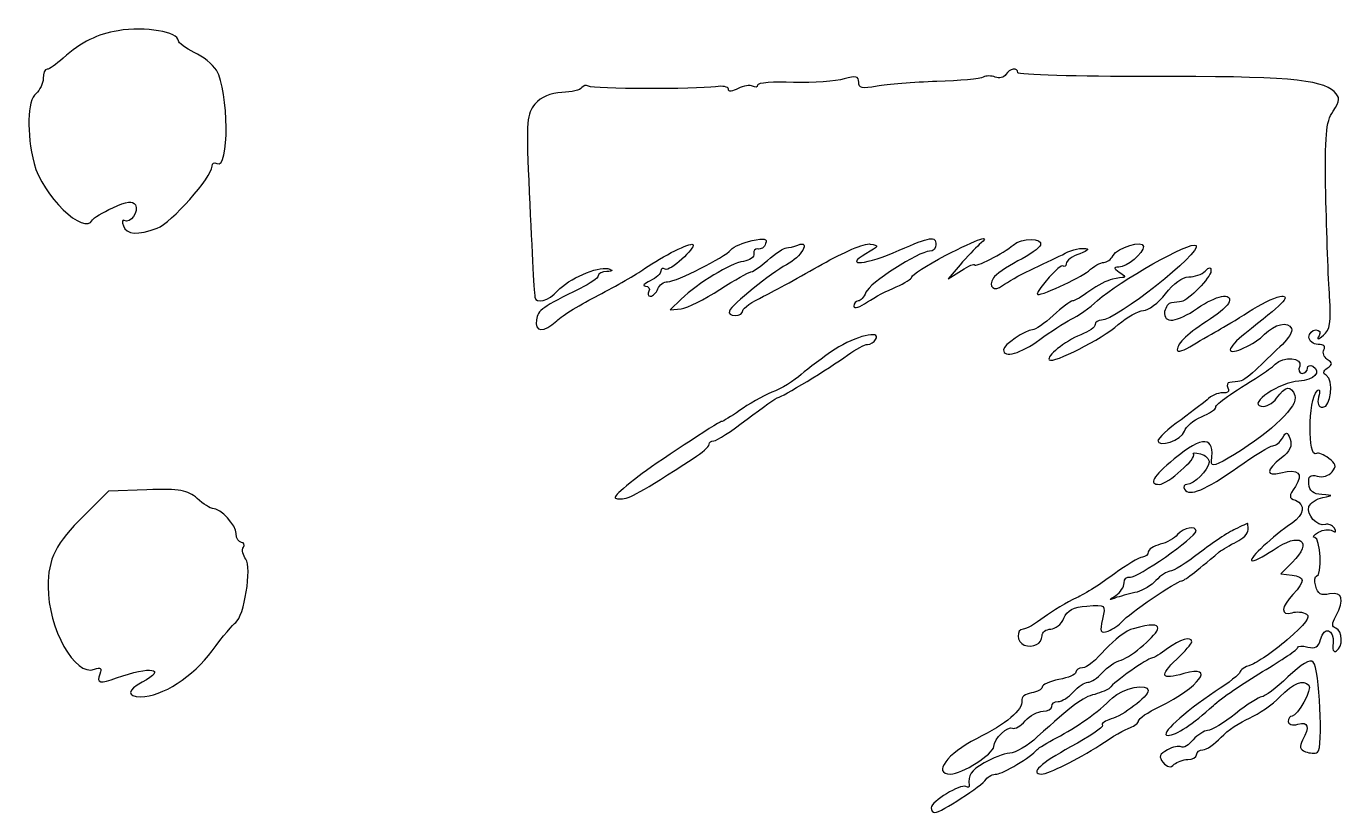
# Model space of a CAD drawing. Extents: x 0 to 69.4, y 0 to 30.3.
# Drawn here: x 61.329 to 66.071, y 16.786 to 19.614 of the extents above; entities that cross this region are included whole.
import ezdxf

# ---------------------------------------------------------------- set-up
doc = ezdxf.new("R2010")
doc.units = 0
doc.header["$MEASUREMENT"] = 0
doc.layers.get('0').update_dxf_attribs({"linetype": 'CONTINUOUS'})

msp = doc.modelspace()

# ---------------------------------------------------------------- linework, layer by layer
at = {"color": 0, "linetype": 'CONTINUOUS'}
for p, q in [((61.6583, 19.5985), (61.6583, 19.5985)), ((64.8525, 19.4404), (64.8525, 19.4404)), ((64.6875, 18.7565), (64.6442, 18.7061)), ((64.6442, 18.7061), (64.6928, 18.7357)), ((63.6842, 18.6333), (63.6443, 18.5951)), ((63.6443, 18.5951), (63.6842, 18.5986)), ((64.2379, 18.4528), (64.2379, 18.4528)), ((61.6236, 17.9424), (61.5351, 17.8539)), ((61.7625, 17.9476), (61.6236, 17.9424)), ((65.6771, 17.8053), (65.6771, 17.8053)), ((65.8818, 17.6856), (65.8419, 17.6456)), ((65.8419, 17.6456), (65.8818, 17.6404)), ((65.3107, 17.4476), (65.3107, 17.4476)), ((65.434, 17.3765), (65.434, 17.3765)), ((65.8663, 17.274), (65.8663, 17.274))]:
    msp.add_line(p, q, dxfattribs=at)
for points in [[(61.6583, 19.5985), (61.5837, 19.5862), (61.5282, 19.5585), (61.4604, 19.4994)], [(61.8754, 19.5619), (61.8754, 19.595), (61.7574, 19.614), (61.6583, 19.5985)], [(61.9326, 19.5203), (61.9014, 19.536), (61.8754, 19.555), (61.8754, 19.5619)], [(61.4604, 19.4994), (61.4361, 19.4769), (61.4101, 19.4596), (61.4032, 19.4596)], [(62.0125, 19.4561), (61.9986, 19.4769), (61.9639, 19.5064), (61.9326, 19.5203)], [(61.4032, 19.4596), (61.3946, 19.4596), (61.3893, 19.4457), (61.3893, 19.4265)], [(62.0142, 19.1211), (62.0593, 19.0933), (62.0576, 19.3832), (62.0125, 19.4561)], [(64.8958, 19.4474), (64.8958, 19.4665), (64.8646, 19.4631), (64.8525, 19.4404)], [(65.3697, 19.4335), (65.1094, 19.4335), (64.8958, 19.4387), (64.8958, 19.4474)], [(61.3893, 19.4265), (61.3893, 19.4092), (61.3772, 19.3849), (61.3633, 19.3728)], [(63.3508, 19.3987), (63.3422, 19.404), (63.3318, 19.4006), (63.3265, 19.3936)], [(63.8074, 19.3971), (63.7346, 19.3867), (63.3682, 19.3883), (63.3508, 19.3987)], [(63.8543, 19.3883), (63.8543, 19.3971), (63.8335, 19.4006), (63.8074, 19.3971)], [(63.9411, 19.3987), (63.9324, 19.404), (63.9081, 19.4006), (63.889, 19.3901)], [(63.9585, 19.4022), (63.9585, 19.3953), (63.9515, 19.3936), (63.9411, 19.3987)], [(64.0886, 19.4126), (64.0175, 19.4161), (63.9585, 19.411), (63.9585, 19.4022)], [(64.2708, 19.4249), (64.2414, 19.4161), (64.1599, 19.411), (64.0886, 19.4126)], [(64.3229, 19.4126), (64.3229, 19.4353), (64.3125, 19.4369), (64.2708, 19.4249)], [(64.3889, 19.3987), (64.3351, 19.3883), (64.3229, 19.3918), (64.3229, 19.4126)], [(64.6042, 19.4161), (64.5208, 19.4126), (64.4236, 19.4057), (64.3889, 19.3987)], [(64.7708, 19.4318), (64.7622, 19.4249), (64.6858, 19.4179), (64.6042, 19.4161)], [(64.8143, 19.4318), (64.8004, 19.4369), (64.7813, 19.4369), (64.7708, 19.4318)], [(64.8525, 19.4404), (64.8456, 19.43), (64.8282, 19.4265), (64.8143, 19.4318)], [(66.0329, 19.3797), (65.9878, 19.4231), (65.854, 19.4353), (65.3697, 19.4335)], [(61.3633, 19.3728), (61.3321, 19.3467), (61.3286, 19.2304), (61.3564, 19.1211)], [(63.2554, 19.3762), (63.2138, 19.3744), (63.1808, 19.3606), (63.1582, 19.3346)], [(63.3265, 19.3936), (63.3214, 19.3849), (63.2901, 19.3779), (63.2554, 19.3762)], [(63.889, 19.3901), (63.8682, 19.3797), (63.8543, 19.3779), (63.8543, 19.3883)], [(66.0294, 19.3085), (66.0554, 19.3485), (66.0554, 19.3571), (66.0329, 19.3797)], [(63.1582, 19.3346), (63.1288, 19.2981), (63.1269, 19.2756), (63.1357, 19.0603)], [(66.0033, 19.01), (65.9999, 19.2251), (66.0033, 19.2686), (66.0294, 19.3085)], [(61.3564, 19.1211), (61.3842, 19.0082), (61.5386, 18.8572), (61.5664, 18.9179)], [(61.9968, 19.1107), (61.9968, 19.1228), (62.0038, 19.1262), (62.0142, 19.1211)], [(61.799, 18.8885), (61.8493, 18.9058), (61.9968, 19.0725), (61.9968, 19.1107)], [(63.1357, 19.0603), (63.1461, 18.8242), (63.1547, 18.6628), (63.1582, 18.6403)], [(61.6393, 18.9614), (61.6914, 18.9857), (61.7104, 18.9874), (61.7208, 18.9718)], [(61.7208, 18.9718), (61.7347, 18.9492), (61.7018, 18.9024), (61.681, 18.9162)], [(66.0172, 18.6419), (66.0121, 18.7044), (66.0068, 18.8711), (66.0033, 19.01)], [(61.5664, 18.9179), (61.5699, 18.9249), (61.6028, 18.944), (61.6393, 18.9614)], [(61.681, 18.9162), (61.674, 18.9197), (61.6722, 18.911), (61.6775, 18.8971)], [(61.6775, 18.8971), (61.6896, 18.8642), (61.7296, 18.8624), (61.799, 18.8885)], [(63.5522, 18.7426), (63.62, 18.7894), (63.7172, 18.8381), (63.7258, 18.8294)], [(63.7258, 18.8294), (63.7381, 18.8172), (63.6425, 18.7304), (63.6269, 18.7408)], [(63.8629, 18.8103), (63.8733, 18.8225), (63.9064, 18.8364), (63.9393, 18.8433)], [(63.9393, 18.8433), (63.9844, 18.8537), (63.9949, 18.8503), (63.9879, 18.8329)], [(63.9879, 18.8329), (63.9844, 18.819), (63.9706, 18.8103), (63.9601, 18.8137)], [(64.1043, 18.8276), (64.1529, 18.8468), (64.1164, 18.7843), (64.0626, 18.7565)], [(64.1911, 18.7582), (64.2674, 18.8017), (64.3438, 18.8346), (64.3646, 18.8311)], [(64.3646, 18.8311), (64.3976, 18.826), (64.3958, 18.8225), (64.349, 18.7964)], [(64.4688, 18.8086), (64.5817, 18.8589), (64.6007, 18.8607), (64.6007, 18.8294)], [(64.6007, 18.8294), (64.6007, 18.8156), (64.5903, 18.8051), (64.5782, 18.8051)], [(64.6337, 18.7894), (64.7553, 18.8519), (64.8056, 18.8693), (64.7569, 18.8294)], [(64.7569, 18.8294), (64.7431, 18.8172), (64.7118, 18.7843), (64.6875, 18.7565)], [(64.8785, 18.8276), (64.9097, 18.8537), (64.9861, 18.8537), (64.9775, 18.8276)], [(65.1824, 18.6281), (65.2586, 18.6975), (65.519, 18.8433), (65.5364, 18.826)], [(65.2378, 18.7894), (65.2535, 18.819), (65.3472, 18.8468), (65.3472, 18.8225)], [(63.6356, 18.6958), (63.6686, 18.6958), (63.8404, 18.7825), (63.8629, 18.8103)], [(63.9462, 18.7964), (63.9481, 18.7843), (63.9307, 18.7721), (63.9081, 18.7686)], [(63.9601, 18.8137), (63.9497, 18.8156), (63.9428, 18.8068), (63.9462, 18.7964)], [(63.9949, 18.7721), (64.0244, 18.7982), (64.0539, 18.8172), (64.0626, 18.8172)], [(64.0626, 18.8172), (64.0712, 18.8172), (64.0904, 18.8225), (64.1043, 18.8276)], [(64.349, 18.7964), (64.2639, 18.7478), (64.3525, 18.7565), (64.4688, 18.8086)], [(64.5782, 18.8051), (64.5382, 18.8051), (64.3594, 18.6889), (64.349, 18.6576)], [(64.5139, 18.7131), (64.5139, 18.72), (64.5678, 18.7547), (64.6337, 18.7894)], [(64.7396, 18.7565), (64.7396, 18.7443), (64.8456, 18.7982), (64.8785, 18.8276)], [(64.9775, 18.8276), (64.974, 18.8172), (64.9375, 18.7912), (64.8958, 18.7704)], [(64.9393, 18.7374), (64.9775, 18.7547), (65.0296, 18.7808), (65.0556, 18.7929)], [(65.0556, 18.7929), (65.0799, 18.8068), (65.1146, 18.8172), (65.1337, 18.8156)], [(65.1181, 18.7964), (65.0903, 18.7878), (65.0694, 18.7704), (65.0694, 18.76)], [(65.1337, 18.8156), (65.1546, 18.8156), (65.1511, 18.8086), (65.1181, 18.7964)], [(65.5364, 18.826), (65.559, 18.8017), (65.2482, 18.5569), (65.1962, 18.5569)], [(65.2049, 18.7651), (65.2153, 18.7651), (65.2308, 18.7756), (65.2378, 18.7894)], [(65.3472, 18.8225), (65.3472, 18.7982), (65.2882, 18.7478), (65.2586, 18.7478)], [(63.2399, 18.6628), (63.2797, 18.7061), (63.3821, 18.7512), (63.4203, 18.7426)], [(63.3874, 18.6472), (63.4499, 18.6801), (63.5244, 18.7218), (63.5522, 18.7426)], [(63.4203, 18.7426), (63.4411, 18.7357), (63.4394, 18.7339), (63.4168, 18.7322)], [(63.6112, 18.7339), (63.6112, 18.7253), (63.5939, 18.7096), (63.5731, 18.6992)], [(63.6269, 18.7408), (63.6182, 18.7461), (63.6112, 18.7426), (63.6112, 18.7339)], [(63.9081, 18.7686), (63.8612, 18.7617), (63.745, 18.6906), (63.6842, 18.6333)], [(64.0626, 18.7565), (64.0087, 18.7287), (63.8664, 18.6125), (63.8578, 18.5899)], [(63.9324, 18.7304), (63.9376, 18.7287), (63.9671, 18.7478), (63.9949, 18.7721)], [(63.981, 18.6437), (64.021, 18.6628), (64.1147, 18.7149), (64.1911, 18.7582)], [(64.6928, 18.7357), (64.7188, 18.7531), (64.7396, 18.7617), (64.7396, 18.7565)], [(64.8958, 18.7704), (64.8542, 18.7478), (64.8143, 18.72), (64.8074, 18.7096)], [(64.8403, 18.6819), (64.8576, 18.694), (64.9011, 18.72), (64.9393, 18.7374)], [(65.0574, 18.7531), (65.0486, 18.7617), (64.9653, 18.6681), (64.9653, 18.6507)], [(64.9653, 18.6507), (64.9653, 18.6385), (65.1199, 18.7079), (65.1493, 18.7339)], [(65.0694, 18.76), (65.0694, 18.7512), (65.0643, 18.7478), (65.0574, 18.7531)], [(65.1493, 18.7339), (65.1685, 18.7512), (65.1928, 18.7651), (65.2049, 18.7651)], [(65.2586, 18.7478), (65.2378, 18.7478), (65.2396, 18.7443), (65.2604, 18.7304)], [(65.5903, 18.7339), (65.5903, 18.7114), (65.5086, 18.6281), (65.4843, 18.6246)], [(65.5104, 18.7131), (65.5313, 18.7131), (65.5572, 18.7218), (65.5694, 18.7339)], [(65.5694, 18.7339), (65.585, 18.7496), (65.5903, 18.7496), (65.5903, 18.7339)], [(63.3856, 18.7165), (63.3856, 18.7096), (63.3561, 18.6889), (63.3214, 18.6715)], [(63.4168, 18.7322), (63.3994, 18.7322), (63.3856, 18.7253), (63.3856, 18.7165)], [(63.5731, 18.6992), (63.5506, 18.6889), (63.5436, 18.6801), (63.5557, 18.6801)], [(63.6008, 18.6697), (63.6061, 18.6836), (63.6217, 18.6958), (63.6356, 18.6958)], [(63.8231, 18.6681), (63.8786, 18.7026), (63.9272, 18.7304), (63.9324, 18.7304)], [(64.4583, 18.6767), (64.4879, 18.6906), (64.5139, 18.7061), (64.5139, 18.7131)], [(64.8074, 18.7096), (64.7865, 18.6767), (64.8108, 18.6576), (64.8403, 18.6819)], [(65.2361, 18.7044), (65.2169, 18.701), (65.1806, 18.6819), (65.1546, 18.6628)], [(65.2778, 18.7114), (65.2725, 18.7114), (65.2535, 18.7079), (65.2361, 18.7044)], [(65.2604, 18.7304), (65.2743, 18.7218), (65.2829, 18.7131), (65.2778, 18.7114)], [(65.4271, 18.6524), (65.4549, 18.6889), (65.4878, 18.7131), (65.5104, 18.7131)], [(63.1582, 18.6403), (63.1617, 18.6142), (63.2068, 18.6264), (63.2399, 18.6628)], [(63.3214, 18.6715), (63.186, 18.6056), (63.1686, 18.5933), (63.1635, 18.5586)], [(63.2364, 18.5551), (63.2572, 18.5743), (63.3249, 18.616), (63.3874, 18.6472)], [(63.5557, 18.6801), (63.5679, 18.6785), (63.5731, 18.6715), (63.5679, 18.6611)], [(63.5679, 18.6611), (63.5626, 18.6524), (63.5644, 18.6437), (63.5731, 18.6437)], [(63.5731, 18.6437), (63.5835, 18.6437), (63.5939, 18.6558), (63.6008, 18.6697)], [(63.6842, 18.5986), (63.7068, 18.6021), (63.7693, 18.6315), (63.8231, 18.6681)], [(63.9064, 18.5917), (63.9064, 18.6003), (63.9393, 18.6229), (63.981, 18.6437)], [(64.349, 18.6576), (64.3421, 18.6403), (64.3299, 18.6264), (64.3212, 18.6264)], [(64.3542, 18.6229), (64.3803, 18.6403), (64.4271, 18.6646), (64.4583, 18.6767)], [(65.1546, 18.6628), (65.1268, 18.6419), (65.099, 18.6264), (65.0921, 18.6264)], [(65.3472, 18.5917), (65.3646, 18.5917), (65.401, 18.6194), (65.4271, 18.6524)], [(65.5417, 18.6003), (65.6093, 18.6472), (65.6667, 18.6576), (65.6563, 18.6229)], [(65.8454, 18.6437), (65.8767, 18.6437), (65.8489, 18.616), (65.7117, 18.5083)], [(65.7413, 18.5968), (65.7829, 18.6229), (65.8297, 18.6437), (65.8454, 18.6437)], [(65.9947, 18.5031), (66.019, 18.5222), (66.0225, 18.5482), (66.0172, 18.6419)], [(63.8786, 18.5743), (63.8942, 18.5743), (63.9064, 18.5812), (63.9064, 18.5917)], [(64.3212, 18.6264), (64.3125, 18.6264), (64.3056, 18.6176), (64.3056, 18.6072)], [(64.3056, 18.6072), (64.3056, 18.5968), (64.3264, 18.6037), (64.3542, 18.6229)], [(65.0921, 18.6264), (65.0851, 18.6264), (65.0539, 18.6021), (65.0226, 18.5743)], [(65.0868, 18.5604), (65.1111, 18.5708), (65.1546, 18.6021), (65.1824, 18.6281)], [(65.2569, 18.5412), (65.2882, 18.569), (65.3281, 18.5917), (65.3472, 18.5917)], [(65.4236, 18.5882), (65.4183, 18.5431), (65.4669, 18.5482), (65.5417, 18.6003)], [(65.4479, 18.6194), (65.4375, 18.6194), (65.4271, 18.6037), (65.4236, 18.5882)], [(65.4843, 18.6246), (65.4757, 18.6229), (65.46, 18.6211), (65.4479, 18.6194)], [(65.6563, 18.6229), (65.651, 18.6107), (65.6215, 18.5829), (65.5885, 18.5621)], [(65.625, 18.5257), (65.6493, 18.5396), (65.7013, 18.5708), (65.7413, 18.5968)], [(63.1635, 18.5586), (63.1565, 18.5135), (63.1894, 18.5118), (63.2364, 18.5551)], [(63.8578, 18.5899), (63.8543, 18.5812), (63.8629, 18.5743), (63.8786, 18.5743)], [(65.0226, 18.5743), (64.9914, 18.5447), (64.9583, 18.5222), (64.9479, 18.5222)], [(64.974, 18.4875), (65.0122, 18.5153), (65.0625, 18.5482), (65.0868, 18.5604)], [(65.1962, 18.5569), (65.184, 18.5569), (65.1736, 18.55), (65.1736, 18.5412)], [(65.5885, 18.5621), (65.5086, 18.5118), (65.4688, 18.4736), (65.4688, 18.451)], [(65.7829, 18.5065), (65.8176, 18.5431), (65.8697, 18.5551), (65.8801, 18.5274)], [(64.3837, 18.4875), (64.4063, 18.5239), (64.3108, 18.4996), (64.2379, 18.4528)], [(64.9479, 18.5222), (64.9219, 18.5222), (64.8438, 18.4683), (64.8438, 18.451)], [(65.1215, 18.5049), (65.0625, 18.4806), (64.9965, 18.4267), (65.0087, 18.4146)], [(65.0087, 18.4146), (65.0243, 18.4007), (65.1962, 18.4892), (65.2569, 18.5412)], [(65.1736, 18.5412), (65.1736, 18.5326), (65.1511, 18.5169), (65.1215, 18.5049)], [(65.526, 18.4683), (65.5572, 18.4875), (65.6024, 18.5135), (65.625, 18.5257)], [(65.7117, 18.5083), (65.6822, 18.4857), (65.6597, 18.4597), (65.6597, 18.451)], [(65.6597, 18.451), (65.6597, 18.4301), (65.7499, 18.4701), (65.7829, 18.5065)], [(65.8801, 18.5274), (65.8836, 18.5169), (65.8697, 18.491), (65.8471, 18.4701)], [(65.9426, 18.4961), (65.9426, 18.51), (65.9547, 18.5222), (65.9669, 18.5222)], [(65.9756, 18.4701), (65.9582, 18.4701), (65.9426, 18.4822), (65.9426, 18.4961)], [(65.9669, 18.5222), (65.9825, 18.5222), (65.986, 18.5135), (65.979, 18.5014)], [(65.979, 18.5014), (65.9704, 18.4857), (65.9756, 18.4875), (65.9947, 18.5031)], [(64.2379, 18.4528), (64.1962, 18.425), (64.1407, 18.3833), (64.1164, 18.3625)], [(64.2831, 18.4319), (64.3125, 18.4528), (64.3456, 18.4701), (64.3542, 18.4701)], [(64.3542, 18.4701), (64.3646, 18.4701), (64.3785, 18.4787), (64.3837, 18.4875)], [(64.8438, 18.451), (64.8438, 18.4197), (64.9063, 18.4371), (64.974, 18.4875)], [(65.4688, 18.451), (65.4688, 18.4406), (65.4947, 18.4475), (65.526, 18.4683)], [(65.8471, 18.4701), (65.8246, 18.4493), (65.7864, 18.4128), (65.7603, 18.3868)], [(65.9964, 18.451), (66.0033, 18.4632), (65.9964, 18.4701), (65.9756, 18.4701)], [(66.0086, 18.4162), (65.9964, 18.425), (65.9913, 18.4406), (65.9964, 18.451)], [(64.0331, 18.2792), (64.0435, 18.2792), (64.2171, 18.3833), (64.2831, 18.4319)], [(65.8211, 18.3989), (65.8506, 18.4285), (65.9218, 18.4232), (65.9096, 18.3919)], [(66.0086, 18.385), (66.0294, 18.3989), (66.0294, 18.4024), (66.0086, 18.4162)], [(64.1164, 18.3625), (64.0921, 18.3399), (64.0435, 18.3104), (64.0106, 18.2982)], [(65.6076, 18.2444), (65.6076, 18.2565), (65.6649, 18.2965), (65.769, 18.359)], [(65.7603, 18.3868), (65.7325, 18.3607), (65.7047, 18.3382), (65.6943, 18.3382)], [(65.769, 18.359), (65.7864, 18.3711), (65.8107, 18.3885), (65.8211, 18.3989)], [(65.9096, 18.3919), (65.9026, 18.3781), (65.9079, 18.366), (65.9183, 18.366)], [(65.9565, 18.3919), (65.9894, 18.3711), (65.9617, 18.3417), (65.9061, 18.3382)], [(65.9183, 18.366), (65.9288, 18.366), (65.9374, 18.3746), (65.9374, 18.385)], [(65.9374, 18.385), (65.9374, 18.3937), (65.9461, 18.3972), (65.9565, 18.3919)], [(66.0051, 18.359), (65.9913, 18.366), (65.9929, 18.3746), (66.0086, 18.385)], [(65.9929, 18.2444), (66.0225, 18.2444), (66.0329, 18.3417), (66.0051, 18.359)], [(65.651, 18.3139), (65.6563, 18.3051), (65.6528, 18.2965), (65.644, 18.2965)], [(65.6579, 18.3329), (65.6493, 18.3329), (65.6458, 18.3243), (65.651, 18.3139)], [(65.6943, 18.3382), (65.6857, 18.3364), (65.6683, 18.3347), (65.6579, 18.3329)], [(65.9061, 18.3382), (65.8385, 18.3347), (65.7221, 18.2565), (65.7707, 18.2479)], [(65.8263, 18.2774), (65.8575, 18.3208), (65.8783, 18.3243), (65.8922, 18.2861)], [(65.9721, 18.3035), (65.9808, 18.3121), (65.9843, 18.3035), (65.9774, 18.2808)], [(64.0106, 18.2982), (63.9775, 18.2843), (63.9254, 18.2549), (63.8942, 18.2322)], [(63.9219, 18.2011), (63.9775, 18.2444), (64.0279, 18.2792), (64.0331, 18.2792)], [(65.5815, 18.2757), (65.5729, 18.2669), (65.5278, 18.234), (65.4826, 18.1993)], [(65.644, 18.2965), (65.6163, 18.2965), (65.6007, 18.2912), (65.5815, 18.2757)], [(65.8922, 18.2861), (65.9061, 18.2496), (65.8124, 18.1594), (65.6753, 18.0743)], [(65.7707, 18.2479), (65.7881, 18.2444), (65.8124, 18.2565), (65.8263, 18.2774)], [(65.9704, 18.0778), (65.9374, 18.0587), (65.9392, 18.2704), (65.9721, 18.3035)], [(65.9774, 18.2808), (65.9721, 18.2565), (65.9756, 18.2444), (65.9929, 18.2444)], [(63.8942, 18.2322), (63.8647, 18.2115), (63.8351, 18.1924), (63.8282, 18.1924)], [(65.5556, 18.2097), (65.585, 18.2219), (65.6076, 18.2375), (65.6076, 18.2444)], [(63.8282, 18.1924), (63.8196, 18.1924), (63.58, 18.0344), (63.5332, 17.9979)], [(63.8022, 18.1229), (63.8108, 18.1229), (63.8647, 18.1576), (63.9219, 18.2011)], [(65.4826, 18.1993), (65.4357, 18.1664), (65.3993, 18.1317), (65.3993, 18.1247)], [(65.4947, 18.1576), (65.5, 18.175), (65.5278, 18.1976), (65.5556, 18.2097)], [(63.7849, 18.1108), (63.7849, 18.1178), (63.7918, 18.1229), (63.8022, 18.1229)], [(65.3993, 18.1247), (65.3993, 18.0969), (65.4843, 18.1264), (65.4947, 18.1576)], [(65.5919, 18.05), (65.6058, 18.1403), (65.5607, 18.1437), (65.4583, 18.0587)], [(65.8124, 18.1056), (65.8228, 18.1056), (65.8385, 18.1178), (65.8471, 18.1333)], [(65.8749, 18.1299), (65.8836, 18.1056), (65.8749, 18.0865), (65.8436, 18.0622)], [(65.8471, 18.1333), (65.861, 18.1576), (65.8644, 18.1576), (65.8749, 18.1299)], [(63.7276, 18.0604), (63.7589, 18.0812), (63.7849, 18.1021), (63.7849, 18.1108)], [(65.4044, 17.9667), (65.434, 17.9667), (65.5417, 18.0622), (65.5278, 18.0761)], [(65.5278, 18.0761), (65.5225, 18.0812), (65.5329, 18.0812), (65.5521, 18.0761)], [(65.5521, 18.0761), (65.5711, 18.0726), (65.585, 18.0569), (65.5833, 18.0465)], [(65.6753, 18.0743), (65.6093, 18.0344), (65.5885, 18.0275), (65.5919, 18.05)], [(65.6874, 18.0292), (65.7464, 18.0708), (65.8019, 18.1056), (65.8124, 18.1056)], [(66.0138, 18.0604), (65.9964, 18.0743), (65.9756, 18.0812), (65.9704, 18.0778)], [(63.4672, 17.9146), (63.4985, 17.9146), (63.5349, 17.9354), (63.7276, 18.0604)], [(65.4583, 18.0587), (65.3801, 17.9928), (65.3646, 17.9667), (65.4044, 17.9667)], [(65.4947, 17.9493), (65.5121, 17.9215), (65.5694, 17.9458), (65.6874, 18.0292)], [(65.5833, 18.0465), (65.5799, 18.0171), (65.5294, 17.9667), (65.5035, 17.9667)], [(65.8436, 18.0622), (65.7864, 18.0171), (65.7864, 17.9944), (65.8419, 18.0083)], [(65.8419, 18.0083), (65.9061, 18.024), (65.9235, 18.0067), (65.894, 17.9597)], [(66.026, 18.0118), (66.0433, 18.0326), (66.0399, 18.0414), (66.0138, 18.0604)], [(63.5332, 17.9979), (63.436, 17.9199), (63.4307, 17.9146), (63.4672, 17.9146)], [(65.9426, 17.9685), (65.9392, 17.9962), (65.9478, 18.0032), (65.9721, 17.9962)], [(65.9721, 17.9962), (65.9913, 17.991), (66.0156, 17.9979), (66.026, 18.0118)], [(61.9431, 17.9164), (61.9083, 17.9458), (61.8824, 17.9511), (61.7625, 17.9476)], [(65.5035, 17.9667), (65.4931, 17.9667), (65.4896, 17.9581), (65.4947, 17.9493)], [(65.894, 17.9597), (65.8697, 17.9233), (65.8697, 17.9181), (65.894, 17.9094)], [(65.9894, 17.9303), (65.9582, 17.9319), (65.9443, 17.9424), (65.9426, 17.9685)], [(65.9929, 17.9199), (66.0311, 17.9268), (66.0311, 17.9268), (65.9894, 17.9303)], [(61.9986, 17.8799), (61.9917, 17.8799), (61.9656, 17.8956), (61.9431, 17.9164)], [(62.0836, 17.7896), (62.0836, 17.8192), (62.0281, 17.8799), (61.9986, 17.8799)], [(65.894, 17.9094), (65.9304, 17.8937), (65.9269, 17.8574), (65.8818, 17.8278)], [(66.0017, 17.8226), (65.9721, 17.8139), (65.9322, 17.859), (65.9426, 17.8868)], [(65.9426, 17.8868), (65.9478, 17.9007), (65.9704, 17.9146), (65.9929, 17.9199)], [(61.5351, 17.8539), (61.4344, 17.7549), (61.4067, 17.6994), (61.4067, 17.5987)], [(62.1028, 17.7583), (62.0924, 17.7583), (62.0836, 17.7722), (62.0836, 17.7896)], [(65.3003, 17.6335), (65.3229, 17.6282), (65.5347, 17.7757), (65.5364, 17.7983)], [(65.4704, 17.7861), (65.4583, 17.7722), (65.4306, 17.7567), (65.4079, 17.7514)], [(65.5364, 17.7983), (65.5382, 17.8192), (65.4913, 17.8122), (65.4704, 17.7861)], [(65.6771, 17.8053), (65.6528, 17.7949), (65.5954, 17.7567), (65.5486, 17.7203)], [(65.7221, 17.8261), (65.7204, 17.8261), (65.7013, 17.8174), (65.6771, 17.8053)], [(65.6822, 17.7601), (65.7047, 17.7706), (65.7239, 17.7896), (65.7239, 17.8035)], [(65.7239, 17.8035), (65.7239, 17.8174), (65.7221, 17.8278), (65.7221, 17.8261)], [(65.8818, 17.8278), (65.8124, 17.7792), (65.7274, 17.7011), (65.736, 17.6925)], [(65.8142, 17.7307), (65.9114, 17.7983), (65.96, 17.7636), (65.8818, 17.6856)], [(65.9635, 17.7757), (65.9547, 17.7757), (65.96, 17.7844), (65.9774, 17.7949)], [(65.9774, 17.7949), (65.9929, 17.8035), (66.0156, 17.8069), (66.0276, 17.8)], [(66.0346, 17.8087), (66.0276, 17.8208), (66.0121, 17.8261), (66.0017, 17.8226)], [(66.0276, 17.8), (66.0399, 17.7931), (66.0415, 17.7949), (66.0346, 17.8087)], [(62.1097, 17.7411), (62.1149, 17.7497), (62.1114, 17.7583), (62.1028, 17.7583)], [(62.1183, 17.6976), (62.1079, 17.7115), (62.1028, 17.7307), (62.1097, 17.7411)], [(65.4079, 17.7514), (65.3836, 17.7446), (65.3646, 17.7324), (65.3646, 17.7237)], [(65.6197, 17.7237), (65.6319, 17.7324), (65.6597, 17.7497), (65.6822, 17.7601)], [(65.9704, 17.6369), (65.9913, 17.6369), (65.9843, 17.7757), (65.9635, 17.7757)], [(62.0819, 17.4703), (62.1114, 17.4893), (62.141, 17.6699), (62.1183, 17.6976)], [(65.3438, 17.7046), (65.3315, 17.7046), (65.2864, 17.6768), (65.2431, 17.6456)], [(65.3646, 17.7237), (65.3646, 17.7133), (65.3542, 17.7064), (65.3438, 17.7046)], [(65.5486, 17.7203), (65.5017, 17.6837), (65.4549, 17.6543), (65.4426, 17.6543)], [(65.4843, 17.6196), (65.4931, 17.6196), (65.5313, 17.649), (65.6197, 17.7237)], [(65.736, 17.6925), (65.7413, 17.6872), (65.776, 17.7046), (65.8142, 17.7307)], [(65.2431, 17.6456), (65.1997, 17.6126), (65.1372, 17.5726), (65.106, 17.5587)], [(65.4426, 17.6543), (65.4322, 17.6543), (65.4079, 17.6386), (65.3924, 17.6212)], [(61.4067, 17.5987), (61.4067, 17.4494), (61.5039, 17.274), (61.5733, 17.3018)], [(65.2482, 17.5675), (65.2639, 17.5779), (65.2778, 17.5987), (65.2778, 17.6126)], [(65.2708, 17.4737), (65.2917, 17.4997), (65.4669, 17.6196), (65.4843, 17.6196)], [(65.2778, 17.6126), (65.2778, 17.6265), (65.2882, 17.6369), (65.3003, 17.6335)], [(65.3924, 17.6212), (65.3767, 17.6039), (65.3454, 17.5849), (65.3246, 17.5796)], [(65.8818, 17.6404), (65.9288, 17.6335), (65.9304, 17.6196), (65.8853, 17.571)], [(65.9669, 17.6004), (65.9617, 17.6212), (65.9635, 17.6369), (65.9704, 17.6369)], [(66.0172, 17.5726), (65.9878, 17.5657), (65.9739, 17.5726), (65.9669, 17.6004)], [(65.106, 17.5587), (65.0729, 17.5432), (65.0208, 17.5119), (64.9896, 17.4893)], [(65.2517, 17.5606), (65.2204, 17.5483), (65.2204, 17.5501), (65.2482, 17.5675)], [(65.3246, 17.5796), (65.3038, 17.5761), (65.2708, 17.5657), (65.2517, 17.5606)], [(65.8853, 17.571), (65.8419, 17.5258), (65.8401, 17.4928), (65.8818, 17.505)], [(66.0399, 17.4928), (66.0711, 17.5536), (66.0642, 17.5814), (66.0172, 17.5726)], [(65.0608, 17.4858), (65.0729, 17.5136), (65.0956, 17.5258), (65.1442, 17.5293)], [(65.1442, 17.5293), (65.2118, 17.5344), (65.2118, 17.5344), (65.1997, 17.4824)], [(65.8818, 17.505), (65.8975, 17.5101), (65.9218, 17.5085), (65.9339, 17.4997)], [(61.9968, 17.3678), (62.035, 17.4199), (62.0732, 17.465), (62.0819, 17.4703)], [(64.9896, 17.4893), (64.9583, 17.465), (64.9254, 17.446), (64.915, 17.446)], [(65.0139, 17.446), (65.0296, 17.446), (65.0521, 17.4633), (65.0608, 17.4858)], [(65.1997, 17.4824), (65.1893, 17.4356), (65.1928, 17.4303), (65.2204, 17.439)], [(65.2204, 17.439), (65.2378, 17.446), (65.2604, 17.4615), (65.2708, 17.4737)], [(65.3993, 17.4494), (65.3993, 17.465), (65.3767, 17.465), (65.3107, 17.4476)], [(65.9339, 17.4997), (65.9496, 17.4911), (65.9304, 17.465), (65.8644, 17.4078)], [(65.9843, 17.4094), (65.9964, 17.4581), (66.0346, 17.446), (66.0294, 17.3956)], [(66.0399, 17.4494), (66.0242, 17.4546), (66.0242, 17.465), (66.0399, 17.4928)], [(64.915, 17.446), (64.8889, 17.446), (64.8907, 17.399), (64.9185, 17.3886)], [(64.9185, 17.3886), (64.9497, 17.3782), (64.9826, 17.3939), (64.9826, 17.4217)], [(64.9826, 17.4217), (64.9826, 17.4356), (64.9965, 17.446), (65.0139, 17.446)], [(65.3107, 17.4476), (65.2864, 17.4425), (65.2413, 17.4078), (65.2101, 17.3731)], [(65.2674, 17.3349), (65.3056, 17.3469), (65.3993, 17.4286), (65.3993, 17.4494)], [(65.5208, 17.4008), (65.5208, 17.4217), (65.4774, 17.4094), (65.434, 17.3765)], [(65.8644, 17.4078), (65.8142, 17.3643), (65.7551, 17.3244), (65.7343, 17.3175)], [(65.9392, 17.3817), (65.9651, 17.3747), (65.9774, 17.3817), (65.9843, 17.4094)], [(66.0415, 17.3678), (66.0658, 17.3817), (66.0642, 17.4407), (66.0399, 17.4494)], [(61.74, 17.2029), (61.8164, 17.2029), (61.9292, 17.2758), (61.9968, 17.3678)], [(65.2101, 17.3731), (65.1789, 17.3365), (65.1424, 17.3071), (65.1285, 17.3071)], [(65.434, 17.3765), (65.4097, 17.3574), (65.3836, 17.3418), (65.3767, 17.3418)], [(65.4669, 17.3383), (65.4965, 17.3661), (65.5208, 17.3939), (65.5208, 17.4008)], [(65.776, 17.2932), (65.8454, 17.3349), (65.9026, 17.3731), (65.9026, 17.38)], [(65.9026, 17.38), (65.9026, 17.3851), (65.9183, 17.3869), (65.9392, 17.3817)], [(66.0294, 17.3956), (66.026, 17.3731), (66.0311, 17.3608), (66.0415, 17.3678)], [(61.5733, 17.3018), (61.5958, 17.3106), (61.6011, 17.3071), (61.5924, 17.2844)], [(61.6532, 17.2706), (61.7747, 17.314), (61.8389, 17.3053), (61.7451, 17.255)], [(65.1997, 17.2897), (65.2169, 17.3087), (65.2465, 17.3296), (65.2674, 17.3349)], [(65.3767, 17.3418), (65.3628, 17.3418), (65.2413, 17.2567), (65.2257, 17.2342)], [(65.4931, 17.2862), (65.4097, 17.2636), (65.4028, 17.2758), (65.4669, 17.3383)], [(65.4044, 17.1664), (65.5503, 17.2393), (65.6093, 17.3192), (65.4931, 17.2862)], [(65.7343, 17.3175), (65.7117, 17.3106), (65.6943, 17.2983), (65.6943, 17.2914)], [(65.9582, 17.3279), (65.9461, 17.34), (65.9165, 17.321), (65.8663, 17.274)], [(65.9739, 17.0032), (65.9947, 17.0171), (65.9808, 17.3053), (65.9582, 17.3279)], [(61.5924, 17.2844), (61.5803, 17.2515), (61.5942, 17.2481), (61.6532, 17.2706)], [(65.0435, 17.2654), (65.0104, 17.2585), (64.9826, 17.2462), (64.9826, 17.2376)], [(65.1042, 17.2914), (65.1042, 17.2828), (65.0764, 17.2706), (65.0435, 17.2654)], [(65.1285, 17.3071), (65.1146, 17.3071), (65.1042, 17.3001), (65.1042, 17.2914)], [(65.1476, 17.255), (65.1597, 17.255), (65.1824, 17.2706), (65.1997, 17.2897)], [(65.5989, 17.1717), (65.6267, 17.1976), (65.7065, 17.2515), (65.776, 17.2932)], [(65.6943, 17.2914), (65.6943, 17.2844), (65.6544, 17.2532), (65.6058, 17.2219)], [(65.8663, 17.274), (65.8246, 17.2342), (65.7829, 17.2029), (65.7725, 17.2029)], [(65.8385, 17.2029), (65.8888, 17.2532), (65.92, 17.2654), (65.9426, 17.2446)], [(61.7451, 17.255), (61.6914, 17.2272), (61.6896, 17.2029), (61.74, 17.2029)], [(64.9444, 17.2168), (64.9219, 17.2133), (64.9063, 17.2011), (64.9097, 17.189)], [(64.9826, 17.2376), (64.9826, 17.2289), (64.9653, 17.2203), (64.9444, 17.2168)], [(65.04, 17.1856), (65.0539, 17.1856), (65.0782, 17.2011), (65.0956, 17.2203)], [(65.0956, 17.2203), (65.1129, 17.2393), (65.1354, 17.255), (65.1476, 17.255)], [(65.2257, 17.2342), (65.2204, 17.2289), (65.1962, 17.2185), (65.1719, 17.2115)], [(65.3646, 17.2254), (65.3646, 17.2029), (65.2725, 17.1335), (65.2308, 17.1231)], [(65.2361, 17.1994), (65.2725, 17.2342), (65.3646, 17.2532), (65.3646, 17.2254)], [(65.6058, 17.2219), (65.4913, 17.1456), (65.401, 17.064), (65.4357, 17.064)], [(65.9426, 17.2446), (65.9565, 17.2307), (65.901, 17.1335), (65.8818, 17.1335)], [(64.9097, 17.189), (64.915, 17.156), (64.8542, 17.1057), (64.7465, 17.0518)], [(65.1719, 17.2115), (65.1285, 17.2011), (65.0921, 17.1733), (64.9653, 17.0587)], [(64.9861, 17.1508), (65.0035, 17.1508), (65.0174, 17.1594), (65.0174, 17.1682)], [(65.0174, 17.1682), (65.0174, 17.1786), (65.0278, 17.1856), (65.04, 17.1856)], [(65.0347, 17.0553), (65.1076, 17.0935), (65.1824, 17.1456), (65.2361, 17.1994)], [(65.4357, 17.064), (65.4653, 17.064), (65.5243, 17.1039), (65.5989, 17.1717)], [(65.7725, 17.2029), (65.7638, 17.2029), (65.7204, 17.1751), (65.6788, 17.1421)], [(65.729, 17.1265), (65.7621, 17.1404), (65.8124, 17.1751), (65.8385, 17.2029)], [(64.9219, 17.1161), (64.9393, 17.1351), (64.9671, 17.1508), (64.9861, 17.1508)], [(65.2308, 17.1231), (65.2101, 17.1161), (65.1944, 17.1074), (65.1997, 17.1004)], [(65.3299, 17.1161), (65.3299, 17.1247), (65.3628, 17.1474), (65.4044, 17.1664)], [(65.6788, 17.1421), (65.6371, 17.1092), (65.5919, 17.0814), (65.5781, 17.0814)], [(65.6267, 17.0571), (65.6493, 17.0814), (65.6961, 17.1126), (65.729, 17.1265)], [(65.8818, 17.1335), (65.8749, 17.1335), (65.8679, 17.1247), (65.8679, 17.1143)], [(64.809, 17.024), (64.809, 17.0518), (64.8611, 17.1004), (64.8768, 17.09)], [(64.8768, 17.09), (64.8854, 17.0865), (64.9046, 17.0969), (64.9219, 17.1161)], [(65.1997, 17.1004), (65.2032, 17.0935), (65.1528, 17.0587), (65.0851, 17.0224)], [(65.191, 17.0293), (65.2343, 17.0587), (65.2829, 17.0865), (65.3003, 17.0918)], [(65.3003, 17.0918), (65.316, 17.0987), (65.3299, 17.1092), (65.3299, 17.1161)], [(65.5781, 17.0814), (65.566, 17.0814), (65.5417, 17.0657), (65.526, 17.0483)], [(65.8679, 17.1143), (65.8679, 17.1039), (65.8836, 17.0987), (65.9026, 17.1039)], [(65.9026, 17.1039), (65.9408, 17.1143), (65.9461, 17.0953), (65.92, 17.0467)], [(64.7465, 17.0518), (64.6424, 16.9997), (64.5868, 16.9251), (64.6528, 16.9251)], [(64.9653, 17.0587), (64.9324, 17.0275), (64.8872, 17.0015), (64.8664, 16.9997)], [(64.9653, 17.0136), (64.9706, 17.0189), (65.0018, 17.0379), (65.0347, 17.0553)], [(64.981, 16.9251), (65.0069, 16.9251), (65.1094, 16.9772), (65.191, 17.0293)], [(65.4826, 17.0224), (65.4757, 17.0275), (65.4531, 17.0224), (65.434, 17.0119)], [(65.526, 17.0483), (65.5104, 17.0293), (65.4913, 17.0171), (65.4826, 17.0224)], [(65.5607, 17.0119), (65.5746, 17.0119), (65.6024, 17.0328), (65.6267, 17.0571)], [(65.92, 17.0467), (65.9079, 17.024), (65.9096, 17.0136), (65.9304, 17.005)], [(64.6528, 16.9251), (64.6944, 16.9251), (64.8074, 16.9962), (64.809, 17.024)], [(64.8664, 16.9997), (64.8438, 16.9981), (64.8039, 16.9824), (64.7743, 16.965)], [(64.8194, 16.9251), (64.8421, 16.9251), (64.9428, 16.9858), (64.9653, 17.0136)], [(65.0851, 17.0224), (64.9792, 16.965), (64.9358, 16.9251), (64.981, 16.9251)], [(65.434, 17.0119), (65.4044, 16.9962), (65.401, 16.9876), (65.4183, 16.9668)], [(65.5069, 16.9772), (65.5243, 16.9772), (65.5382, 16.9858), (65.5382, 16.9946)], [(65.5382, 16.9946), (65.5382, 17.005), (65.5486, 17.0119), (65.5607, 17.0119)], [(65.9304, 17.005), (65.9461, 16.9997), (65.9651, 16.9981), (65.9739, 17.0032)], [(64.7743, 16.965), (64.7257, 16.9372), (64.7153, 16.9199), (64.7206, 16.8851)], [(65.4183, 16.9668), (65.4322, 16.9494), (65.4444, 16.946), (65.4583, 16.9599)], [(65.4583, 16.9599), (65.4669, 16.9685), (65.4896, 16.9772), (65.5069, 16.9772)], [(64.7083, 16.88), (64.6893, 16.8904), (64.5833, 16.8261), (64.5833, 16.8036)], [(64.5972, 16.7862), (64.6181, 16.7862), (64.7674, 16.8835), (64.7813, 16.906)], [(64.7206, 16.8851), (64.7222, 16.8765), (64.7171, 16.8747), (64.7083, 16.88)], [(64.7813, 16.906), (64.7882, 16.9164), (64.8056, 16.9251), (64.8194, 16.9251)], [(64.5833, 16.8036), (64.5833, 16.795), (64.5903, 16.7862), (64.5972, 16.7862)]]:
    msp.add_open_spline(points, degree=3, dxfattribs=at)

doc.saveas('drawing.dxf')
